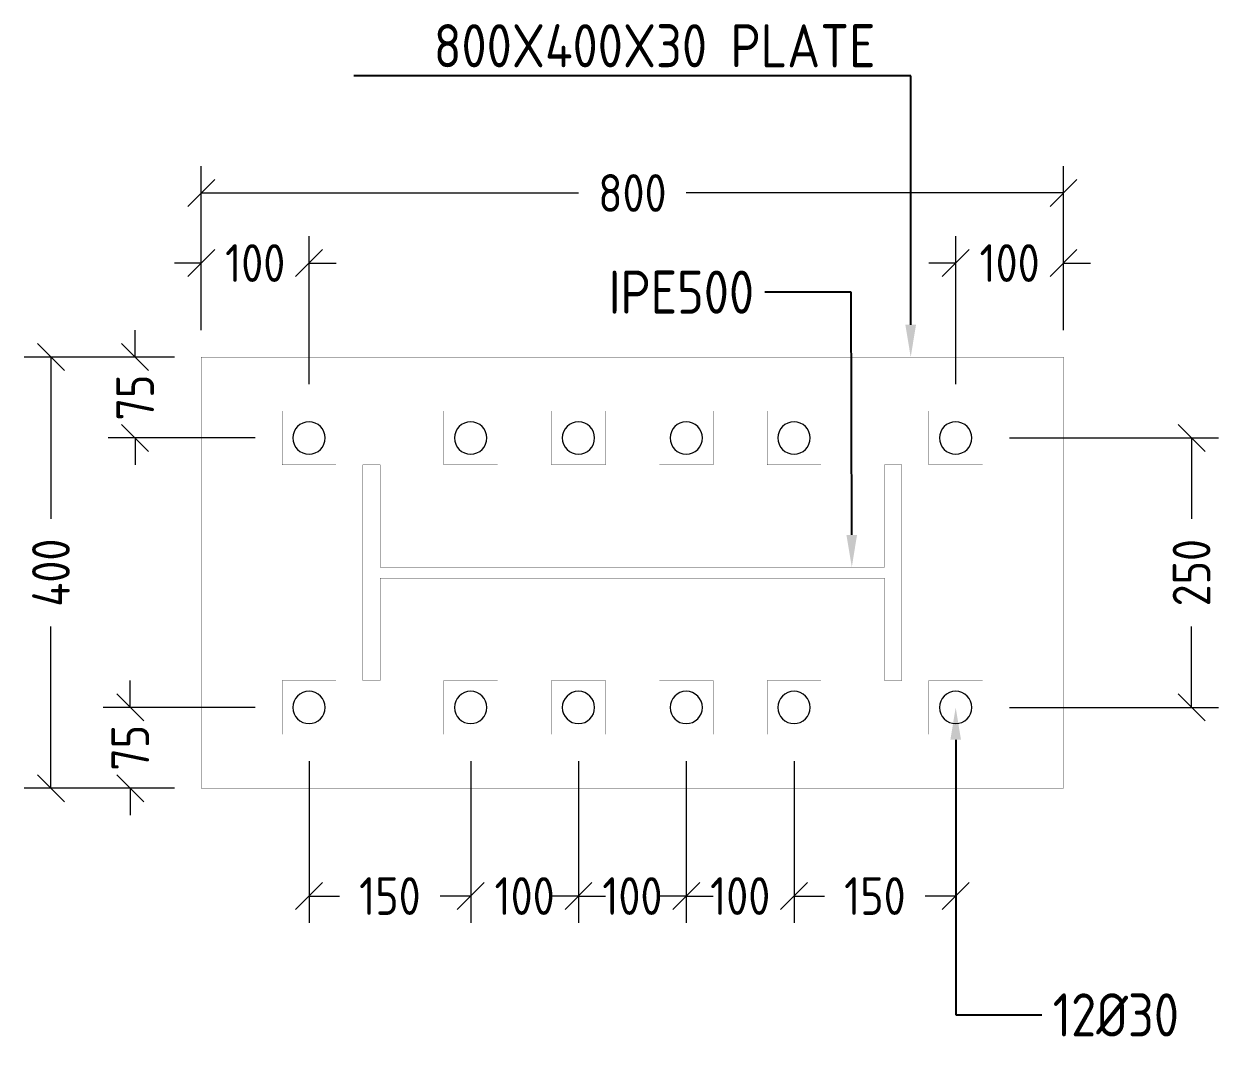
# Model space of a CAD drawing. Header units: millimetres. Extents: x -388065 to 2372687422, y -192755 to 667797.
# Drawn here: x 190266 to 191383, y 564807 to 565759 of the extents above; entities that cross this region are included whole.
import ezdxf
from ezdxf import colors
from ezdxf.entities.mleader import LeaderData, LeaderLine
from ezdxf.math import Vec2, Vec3

# ---------------------------------------------------------------- set-up
doc = ezdxf.new("R2010")
doc.units = ezdxf.units.MM
doc.layers.add('STR-DIM', color=1, linetype='Continuous', lineweight=9)
doc.layers.add('STR-STEEL_IN_SEC', color=6, linetype='Continuous', lineweight=15)
doc.styles.add('MINA_MM_LAYOUT', font='dim.shx', dxfattribs={"height": 250})
doc.styles.add('MINA_MM_STEEL_DETAIL', font='dim.shx', dxfattribs={"height": 35})
doc.dimstyles.new('MINA_MM_STEEL_DET', dxfattribs={"dimtxt": 35, "dimasz": 25, "dimexe": 25, "dimexo": 25, "dimgap": 5, "dimtad": 0, "dimdec": 0, "dimzin": 0, "dimdsep": 46, "dimtxsty": 'MINA_MM_STEEL_DETAIL', "dimblk": 'OBLIQUE', "dimcen": 0.09, "dimclrd": 256, "dimclre": 256, "dimclrt": 7, "dimadec": 0, "dimazin": 0, "dimtfac": 1, "dimtdec": 0, "dimtix": 1, "dimtofl": 0, "dimtmove": 0, "dimatfit": 0, "dimfxl": 1, "dimtolj": 1, "dimtzin": 0, "dimlwd": -1, "dimlwe": -1, "dimarcsym": 0})

# ---------------------------------------------------------------- blocks, each defined once
blk = doc.blocks.new('_OBLIQUE')
at = {"color": 0, "linetype": 'ByBlock'}
blk.add_line((-0.5, -0.5), (0.5, 0.5), dxfattribs=at)
blk = doc.blocks.new('*D1991')
at = {"layer": 'Defpoints', "color": 0, "ltscale": 0.1, "transparency": 16777216}
for p in [(190430.9, 565449.9), (190291.4, 565049.9), (190430.9, 565049.9)]:
    blk.add_point(p, dxfattribs=at)
at = {"layer": 'STR-DIM', "ltscale": 0.1, "transparency": 16777216}
for p, q in [((190405.9, 565449.9), (190266.4, 565449.9)), ((190291.4, 565449.9), (190291.4, 565299.9)), ((190291.4, 565049.9), (190291.4, 565199.9)), ((190405.9, 565049.9), (190266.4, 565049.9))]:
    blk.add_line(p, q, dxfattribs=at)
at = {"layer": 'STR-DIM', "ltscale": 0.1, "transparency": 16777216, "xscale": 25, "yscale": 25, "zscale": 25}
for p, rotation in [((190291.4, 565449.9), 90), ((190291.4, 565049.9), 270)]:
    blk.add_blockref('_OBLIQUE', p, dxfattribs=dict(at, rotation=rotation))
at = {"layer": 'STR-DIM', "color": 7, "ltscale": 0.1, "transparency": 16777216, "insert": (190291.4, 565249.9), "char_height": 35, "attachment_point": 5, "rotation": 90, "style": 'MINA_MM_STEEL_DETAIL'}
blk.add_mtext('\\A1;400', dxfattribs=at)
blk = doc.blocks.new('*D1992')
at = {"layer": 'Defpoints', "color": 0, "ltscale": 0.1, "transparency": 16777216}
for p in [(191230.9, 565602.2), (190430.9, 565449.9), (191230.9, 565449.9)]:
    blk.add_point(p, dxfattribs=at)
at = {"layer": 'STR-DIM', "ltscale": 0.1, "transparency": 16777216}
for p, q in [((190430.9, 565474.9), (190430.9, 565627.2)), ((191230.9, 565474.9), (191230.9, 565627.2)), ((190430.9, 565602.2), (190780.9, 565602.2)), ((191230.9, 565602.2), (190880.9, 565602.2))]:
    blk.add_line(p, q, dxfattribs=at)
at = {"layer": 'STR-DIM', "ltscale": 0.1, "transparency": 16777216, "xscale": 25, "yscale": 25, "zscale": 25, "rotation": 180}
blk.add_blockref('_OBLIQUE', (190430.9, 565602.2), dxfattribs=at)
at = {"layer": 'STR-DIM', "ltscale": 0.1, "transparency": 16777216, "xscale": 25, "yscale": 25, "zscale": 25}
blk.add_blockref('_OBLIQUE', (191230.9, 565602.2), dxfattribs=at)
at = {"layer": 'STR-DIM', "color": 7, "ltscale": 0.1, "transparency": 16777216, "insert": (190830.9, 565602.2), "char_height": 35, "attachment_point": 5, "style": 'MINA_MM_STEEL_DETAIL'}
blk.add_mtext('\\A1;800', dxfattribs=at)
blk = doc.blocks.new('*D1993')
at = {"layer": 'Defpoints', "color": 0, "ltscale": 0.1, "transparency": 16777216}
for p in [(191155.9, 565374.9), (191155.9, 565124.9), (191349.7, 565124.9)]:
    blk.add_point(p, dxfattribs=at)
at = {"layer": 'STR-DIM', "ltscale": 0.1, "transparency": 16777216}
for p, q in [((191180.9, 565374.9), (191374.7, 565374.9)), ((191349.7, 565374.9), (191349.7, 565299.9)), ((191349.7, 565124.9), (191349.7, 565199.9)), ((191180.9, 565124.9), (191374.7, 565124.9))]:
    blk.add_line(p, q, dxfattribs=at)
at = {"layer": 'STR-DIM', "ltscale": 0.1, "transparency": 16777216, "xscale": 25, "yscale": 25, "zscale": 25}
for p, rotation in [((191349.7, 565374.9), 90), ((191349.7, 565124.9), 270)]:
    blk.add_blockref('_OBLIQUE', p, dxfattribs=dict(at, rotation=rotation))
at = {"layer": 'STR-DIM', "color": 7, "ltscale": 0.1, "transparency": 16777216, "insert": (191349.7, 565249.9), "char_height": 35, "attachment_point": 5, "rotation": 90, "style": 'MINA_MM_STEEL_DETAIL'}
blk.add_mtext('\\A1;250', dxfattribs=at)
blk = doc.blocks.new('*D1994')
at = {"layer": 'Defpoints', "color": 0, "ltscale": 0.1, "transparency": 16777216}
for p in [(190980.9, 565099.9), (191130.9, 565099.9), (190980.9, 564949.9)]:
    blk.add_point(p, dxfattribs=at)
at = {"layer": 'STR-DIM', "ltscale": 0.1, "transparency": 16777216}
for p, q in [((190980.9, 565074.9), (190980.9, 564924.9)), ((191130.9, 565074.9), (191130.9, 564924.9)), ((190980.9, 564949.9), (191009.2, 564949.9)), ((191130.9, 564949.9), (191102.5, 564949.9))]:
    blk.add_line(p, q, dxfattribs=at)
at = {"layer": 'STR-DIM', "ltscale": 0.1, "transparency": 16777216, "xscale": 25, "yscale": 25, "zscale": 25, "rotation": 180}
blk.add_blockref('_OBLIQUE', (190980.9, 564949.9), dxfattribs=at)
at = {"layer": 'STR-DIM', "ltscale": 0.1, "transparency": 16777216, "xscale": 25, "yscale": 25, "zscale": 25}
blk.add_blockref('_OBLIQUE', (191130.9, 564949.9), dxfattribs=at)
at = {"layer": 'STR-DIM', "color": 7, "ltscale": 0.1, "transparency": 16777216, "insert": (191055.9, 564949.9), "char_height": 35, "attachment_point": 5, "style": 'MINA_MM_STEEL_DETAIL'}
blk.add_mtext('\\A1;150', dxfattribs=at)
blk = doc.blocks.new('*D1995')
at = {"layer": 'Defpoints', "color": 0, "ltscale": 0.1, "transparency": 16777216}
for p in [(190880.9, 565099.9), (190980.9, 565099.9), (190880.9, 564949.9)]:
    blk.add_point(p, dxfattribs=at)
at = {"layer": 'STR-DIM', "ltscale": 0.1, "transparency": 16777216}
for p, q in [((190880.9, 565074.9), (190880.9, 564924.9)), ((190980.9, 565074.9), (190980.9, 564924.9)), ((190880.9, 564949.9), (190855.9, 564949.9)), ((190980.9, 564949.9), (191005.9, 564949.9))]:
    blk.add_line(p, q, dxfattribs=at)
at = {"layer": 'STR-DIM', "ltscale": 0.1, "transparency": 16777216, "xscale": 25, "yscale": 25, "zscale": 25}
blk.add_blockref('_OBLIQUE', (190880.9, 564949.9), dxfattribs=at)
at = {"layer": 'STR-DIM', "ltscale": 0.1, "transparency": 16777216, "xscale": 25, "yscale": 25, "zscale": 25, "rotation": 180}
blk.add_blockref('_OBLIQUE', (190980.9, 564949.9), dxfattribs=at)
at = {"layer": 'STR-DIM', "color": 7, "ltscale": 0.1, "transparency": 16777216, "insert": (190930.9, 564949.9), "char_height": 35, "attachment_point": 5, "style": 'MINA_MM_STEEL_DETAIL'}
blk.add_mtext('\\A1;100', dxfattribs=at)
blk = doc.blocks.new('*D1996')
at = {"layer": 'Defpoints', "color": 0, "ltscale": 0.1, "transparency": 16777216}
for p in [(190780.9, 565099.9), (190880.9, 565099.9), (190780.9, 564949.9)]:
    blk.add_point(p, dxfattribs=at)
at = {"layer": 'STR-DIM', "ltscale": 0.1, "transparency": 16777216}
for p, q in [((190780.9, 565074.9), (190780.9, 564924.9)), ((190880.9, 565074.9), (190880.9, 564924.9)), ((190780.9, 564949.9), (190755.9, 564949.9)), ((190880.9, 564949.9), (190905.9, 564949.9))]:
    blk.add_line(p, q, dxfattribs=at)
at = {"layer": 'STR-DIM', "ltscale": 0.1, "transparency": 16777216, "xscale": 25, "yscale": 25, "zscale": 25}
blk.add_blockref('_OBLIQUE', (190780.9, 564949.9), dxfattribs=at)
at = {"layer": 'STR-DIM', "ltscale": 0.1, "transparency": 16777216, "xscale": 25, "yscale": 25, "zscale": 25, "rotation": 180}
blk.add_blockref('_OBLIQUE', (190880.9, 564949.9), dxfattribs=at)
at = {"layer": 'STR-DIM', "color": 7, "ltscale": 0.1, "transparency": 16777216, "insert": (190830.9, 564949.9), "char_height": 35, "attachment_point": 5, "style": 'MINA_MM_STEEL_DETAIL'}
blk.add_mtext('\\A1;100', dxfattribs=at)
blk = doc.blocks.new('*D1997')
at = {"layer": 'Defpoints', "color": 0, "ltscale": 0.1, "transparency": 16777216}
for p in [(190680.9, 565099.9), (190780.9, 565099.9), (190680.9, 564949.9)]:
    blk.add_point(p, dxfattribs=at)
at = {"layer": 'STR-DIM', "ltscale": 0.1, "transparency": 16777216}
for p, q in [((190680.9, 565074.9), (190680.9, 564924.9)), ((190780.9, 565074.9), (190780.9, 564924.9)), ((190680.9, 564949.9), (190655.9, 564949.9)), ((190780.9, 564949.9), (190805.9, 564949.9))]:
    blk.add_line(p, q, dxfattribs=at)
at = {"layer": 'STR-DIM', "ltscale": 0.1, "transparency": 16777216, "xscale": 25, "yscale": 25, "zscale": 25}
blk.add_blockref('_OBLIQUE', (190680.9, 564949.9), dxfattribs=at)
at = {"layer": 'STR-DIM', "ltscale": 0.1, "transparency": 16777216, "xscale": 25, "yscale": 25, "zscale": 25, "rotation": 180}
blk.add_blockref('_OBLIQUE', (190780.9, 564949.9), dxfattribs=at)
at = {"layer": 'STR-DIM', "color": 7, "ltscale": 0.1, "transparency": 16777216, "insert": (190730.9, 564949.9), "char_height": 35, "attachment_point": 5, "style": 'MINA_MM_STEEL_DETAIL'}
blk.add_mtext('\\A1;100', dxfattribs=at)
blk = doc.blocks.new('*D1998')
at = {"layer": 'Defpoints', "color": 0, "ltscale": 0.1, "transparency": 16777216}
for p in [(190530.9, 565099.9), (190680.9, 565099.9), (190530.9, 564949.9)]:
    blk.add_point(p, dxfattribs=at)
at = {"layer": 'STR-DIM', "ltscale": 0.1, "transparency": 16777216}
for p, q in [((190530.9, 565074.9), (190530.9, 564924.9)), ((190680.9, 565074.9), (190680.9, 564924.9)), ((190530.9, 564949.9), (190559.2, 564949.9)), ((190680.9, 564949.9), (190652.5, 564949.9))]:
    blk.add_line(p, q, dxfattribs=at)
at = {"layer": 'STR-DIM', "ltscale": 0.1, "transparency": 16777216, "xscale": 25, "yscale": 25, "zscale": 25, "rotation": 180}
blk.add_blockref('_OBLIQUE', (190530.9, 564949.9), dxfattribs=at)
at = {"layer": 'STR-DIM', "ltscale": 0.1, "transparency": 16777216, "xscale": 25, "yscale": 25, "zscale": 25}
blk.add_blockref('_OBLIQUE', (190680.9, 564949.9), dxfattribs=at)
at = {"layer": 'STR-DIM', "color": 7, "ltscale": 0.1, "transparency": 16777216, "insert": (190605.9, 564949.9), "char_height": 35, "attachment_point": 5, "style": 'MINA_MM_STEEL_DETAIL'}
blk.add_mtext('\\A1;150', dxfattribs=at)
blk = doc.blocks.new('*D1999')
at = {"layer": 'Defpoints', "color": 0, "ltscale": 0.1, "transparency": 16777216}
for p in [(190530.9, 565537.2), (190430.9, 565449.9), (190530.9, 565399.9)]:
    blk.add_point(p, dxfattribs=at)
at = {"layer": 'STR-DIM', "ltscale": 0.1, "transparency": 16777216}
for p, q in [((190430.9, 565474.9), (190430.9, 565562.2)), ((190530.9, 565424.9), (190530.9, 565562.2)), ((190430.9, 565537.2), (190405.9, 565537.2)), ((190530.9, 565537.2), (190555.9, 565537.2))]:
    blk.add_line(p, q, dxfattribs=at)
at = {"layer": 'STR-DIM', "ltscale": 0.1, "transparency": 16777216, "xscale": 25, "yscale": 25, "zscale": 25}
blk.add_blockref('_OBLIQUE', (190430.9, 565537.2), dxfattribs=at)
at = {"layer": 'STR-DIM', "ltscale": 0.1, "transparency": 16777216, "xscale": 25, "yscale": 25, "zscale": 25, "rotation": 180}
blk.add_blockref('_OBLIQUE', (190530.9, 565537.2), dxfattribs=at)
at = {"layer": 'STR-DIM', "color": 7, "ltscale": 0.1, "transparency": 16777216, "insert": (190480.9, 565537.2), "char_height": 35, "attachment_point": 5, "style": 'MINA_MM_STEEL_DETAIL'}
blk.add_mtext('\\A1;100', dxfattribs=at)
blk = doc.blocks.new('*D2000')
at = {"layer": 'Defpoints', "color": 0, "ltscale": 0.1, "transparency": 16777216}
for p in [(191130.9, 565537.2), (191230.9, 565449.9), (191130.9, 565399.9)]:
    blk.add_point(p, dxfattribs=at)
at = {"layer": 'STR-DIM', "ltscale": 0.1, "transparency": 16777216}
for p, q in [((191130.9, 565424.9), (191130.9, 565562.2)), ((191230.9, 565474.9), (191230.9, 565562.2)), ((191130.9, 565537.2), (191105.9, 565537.2)), ((191230.9, 565537.2), (191255.9, 565537.2))]:
    blk.add_line(p, q, dxfattribs=at)
at = {"layer": 'STR-DIM', "ltscale": 0.1, "transparency": 16777216, "xscale": 25, "yscale": 25, "zscale": 25}
blk.add_blockref('_OBLIQUE', (191130.9, 565537.2), dxfattribs=at)
at = {"layer": 'STR-DIM', "ltscale": 0.1, "transparency": 16777216, "xscale": 25, "yscale": 25, "zscale": 25, "rotation": 180}
blk.add_blockref('_OBLIQUE', (191230.9, 565537.2), dxfattribs=at)
at = {"layer": 'STR-DIM', "color": 7, "ltscale": 0.1, "transparency": 16777216, "insert": (191180.9, 565537.2), "char_height": 35, "attachment_point": 5, "style": 'MINA_MM_STEEL_DETAIL'}
blk.add_mtext('\\A1;100', dxfattribs=at)
blk = doc.blocks.new('*D2001')
at = {"layer": 'Defpoints', "color": 0, "ltscale": 0.1, "transparency": 16777216}
for p in [(190430.9, 565449.9), (190369.5, 565374.9), (190505.9, 565374.9)]:
    blk.add_point(p, dxfattribs=at)
at = {"layer": 'STR-DIM', "ltscale": 0.1, "transparency": 16777216}
for p, q in [((190369.5, 565449.9), (190369.5, 565474.9)), ((190405.9, 565449.9), (190344.5, 565449.9)), ((190480.9, 565374.9), (190344.5, 565374.9)), ((190369.5, 565374.9), (190369.5, 565349.9))]:
    blk.add_line(p, q, dxfattribs=at)
at = {"layer": 'STR-DIM', "ltscale": 0.1, "transparency": 16777216, "xscale": 25, "yscale": 25, "zscale": 25}
for p, rotation in [((190369.5, 565449.9), 270), ((190369.5, 565374.9), 90)]:
    blk.add_blockref('_OBLIQUE', p, dxfattribs=dict(at, rotation=rotation))
at = {"layer": 'STR-DIM', "color": 7, "ltscale": 0.1, "transparency": 16777216, "insert": (190369.5, 565412.4), "char_height": 35, "attachment_point": 5, "rotation": 90, "style": 'MINA_MM_STEEL_DETAIL'}
blk.add_mtext('\\A1;75', dxfattribs=at)
blk = doc.blocks.new('*D2002')
at = {"layer": 'Defpoints', "color": 0, "ltscale": 0.1, "transparency": 16777216}
for p in [(190365, 565124.9), (190505.9, 565124.9), (190430.9, 565049.9)]:
    blk.add_point(p, dxfattribs=at)
at = {"layer": 'STR-DIM', "ltscale": 0.1, "transparency": 16777216}
for p, q in [((190365, 565124.9), (190365, 565149.9)), ((190480.9, 565124.9), (190340, 565124.9)), ((190405.9, 565049.9), (190340, 565049.9)), ((190365, 565049.9), (190365, 565024.9))]:
    blk.add_line(p, q, dxfattribs=at)
at = {"layer": 'STR-DIM', "ltscale": 0.1, "transparency": 16777216, "xscale": 25, "yscale": 25, "zscale": 25}
for p, rotation in [((190365, 565124.9), 270), ((190365, 565049.9), 90)]:
    blk.add_blockref('_OBLIQUE', p, dxfattribs=dict(at, rotation=rotation))
at = {"layer": 'STR-DIM', "color": 7, "ltscale": 0.1, "transparency": 16777216, "insert": (190365, 565087.4), "char_height": 35, "attachment_point": 5, "rotation": 90, "style": 'MINA_MM_STEEL_DETAIL'}
blk.add_mtext('\\A1;75', dxfattribs=at)

msp = doc.modelspace()

# ---------------------------------------------------------------- linework, layer by layer
at = {"layer": 'STR-STEEL_IN_SEC', "const_width": 0.2}
for points in [[(190430.8656, 565049.8818), (190430.8656, 565449.8818)], [(190430.8656, 565049.8818), (190430.8656, 565449.8818)], [(191230.8656, 565449.8818), (191230.8656, 565049.8818)], [(191230.8656, 565449.8818), (191230.8656, 565049.8818)], [(190430.8656, 565049.8818), (190430.8656, 565049.8818)], [(190430.8656, 565049.8818), (190430.8656, 565049.8818)], [(191230.8656, 565049.8818), (191230.8656, 565049.8818)], [(191230.8656, 565049.8818), (191230.8656, 565049.8818)]]:
    msp.add_lwpolyline(points, dxfattribs=at)
at = {"layer": 'STR-STEEL_IN_SEC'}
for points, format in [([(190430.8656, 565449.8818, 0.2, 0.2, 0), (190430.8656, 565449.8818, 0.2, 0.2, 0)], "xyseb"), ([(191230.8656, 565049.8818, 0.2, 0.2, 0), (191230.8656, 565449.8818, 0.2, 0.2, 0), (191230.8656, 565449.8818, 0.2, 0.2, 0), (191230.8656, 565449.8818, 0.2, 0.2, 0), (190430.8656, 565449.8818, 0.2, 0.2, 0), (191230.8656, 565449.8818, 0.2, 0.2, 0), (190430.8656, 565449.8818, 0.2, 0.2, 0), (191230.8656, 565449.8818, 0.2, 0.2, 0), (191230.8656, 565049.8818, 0.2, 0.2, 0), (190430.8656, 565049.8818, 0.2, 0.2, 0), (190430.8656, 565449.8818, 0.2, 0.2, 0), (190430.8656, 565049.8818, 0.2, 0.2, 0), (191230.8656, 565049.8818, 0.2, 0.2, 0), (190430.8656, 565049.8818, 0.2, 0.2, 0)], "xyseb"), ([(190555.8656, 565349.8818, 0.2, 0.2, 0), (190505.8656, 565349.8818, 0.2, 0.2, 0), (190505.8656, 565399.8818, 0.2, 0.2, 0), (190555.8656, 565399.8818, 0.2, 0.2, 0)], "xyseb"), ([(190705.8656, 565349.8818, 0.2, 0.2, 0), (190655.8656, 565349.8818, 0.2, 0.2, 0), (190655.8656, 565399.8818, 0.2, 0.2, 0), (190705.8656, 565399.8818, 0.2, 0.2, 0)], "xyseb"), ([(190805.8656, 565349.8818, 0.2, 0.2, 0), (190755.8656, 565349.8818, 0.2, 0.2, 0), (190755.8656, 565399.8818, 0.2, 0.2, 0), (190805.8656, 565399.8818, 0.2, 0.2, 0)], "xyseb"), ([(190905.8656, 565349.8818, 0.2, 0.2, 0), (190855.8656, 565349.8818, 0.2, 0.2, 0), (190855.8656, 565399.8818, 0.2, 0.2, 0), (190905.8656, 565399.8818, 0.2, 0.2, 0)], "xyseb"), ([(191005.8656, 565349.8818, 0.2, 0.2, 0), (190955.8656, 565349.8818, 0.2, 0.2, 0), (190955.8656, 565399.8818, 0.2, 0.2, 0), (191005.8656, 565399.8818, 0.2, 0.2, 0)], "xyseb"), ([(191155.8656, 565349.8818, 0.2, 0.2, 0), (191105.8656, 565349.8818, 0.2, 0.2, 0), (191105.8656, 565399.8818, 0.2, 0.2, 0), (191155.8656, 565399.8818, 0.2, 0.2, 0)], "xyseb"), ([(190545.8656, 565374.8818, 1), (190515.8656, 565374.8818, 1)], "xyb"), ([(190695.8656, 565374.8818, 1), (190665.8656, 565374.8818, 1)], "xyb"), ([(190795.8656, 565374.8818, 1), (190765.8656, 565374.8818, 1)], "xyb"), ([(190895.8656, 565374.8818, 1), (190865.8656, 565374.8818, 1)], "xyb"), ([(190995.8656, 565374.8818, 1), (190965.8656, 565374.8818, 1)], "xyb"), ([(191145.8656, 565374.8818, 1), (191115.8656, 565374.8818, 1)], "xyb"), ([(190596.8656, 565349.8818, 0.2, 0.2, 0), (190596.8656, 565349.8818, 0.2, 0.2, 0), (190596.8656, 565254.9818, 0.2, 0.2, 0), (190596.8656, 565254.9818, 0.2, 0.2, 0), (191064.8656, 565254.9818, 0.2, 0.2, 0), (191064.8656, 565254.9818, 0.2, 0.2, 0), (191064.8656, 565349.8818, 0.2, 0.2, 0), (191064.8656, 565349.8818, 0.2, 0.2, 0), (191080.8656, 565349.8818, 0.2, 0.2, 0), (191080.8656, 565149.8818, 0.2, 0.2, 0), (191064.8656, 565149.8818, 0.2, 0.2, 0), (191064.8656, 565149.8818, 0.2, 0.2, 0), (191064.8656, 565244.7818, 0.2, 0.2, 0), (191064.8656, 565244.7818, 0.2, 0.2, 0), (190596.8656, 565244.7818, 0.2, 0.2, 0), (190596.8656, 565244.7818, 0.2, 0.2, 0), (190596.8656, 565149.8818, 0.2, 0.2, 0), (190596.8656, 565149.8818, 0.2, 0.2, 0), (190580.8656, 565149.8818, 0.2, 0.2, 0), (190580.8656, 565349.8818, 0.2, 0.2, 0), (190580.8656, 565349.8818, 0.2, 0.2, 0)], "xyseb"), ([(190555.8656, 565099.8818, 0.2, 0.2, 0), (190505.8656, 565099.8818, 0.2, 0.2, 0), (190505.8656, 565149.8818, 0.2, 0.2, 0), (190555.8656, 565149.8818, 0.2, 0.2, 0)], "xyseb"), ([(190705.8656, 565099.8818, 0.2, 0.2, 0), (190655.8656, 565099.8818, 0.2, 0.2, 0), (190655.8656, 565149.8818, 0.2, 0.2, 0), (190705.8656, 565149.8818, 0.2, 0.2, 0)], "xyseb"), ([(190805.8656, 565099.8818, 0.2, 0.2, 0), (190755.8656, 565099.8818, 0.2, 0.2, 0), (190755.8656, 565149.8818, 0.2, 0.2, 0), (190805.8656, 565149.8818, 0.2, 0.2, 0)], "xyseb"), ([(190905.8656, 565099.8818, 0.2, 0.2, 0), (190855.8656, 565099.8818, 0.2, 0.2, 0), (190855.8656, 565149.8818, 0.2, 0.2, 0), (190905.8656, 565149.8818, 0.2, 0.2, 0)], "xyseb"), ([(191005.8656, 565099.8818, 0.2, 0.2, 0), (190955.8656, 565099.8818, 0.2, 0.2, 0), (190955.8656, 565149.8818, 0.2, 0.2, 0), (191005.8656, 565149.8818, 0.2, 0.2, 0)], "xyseb"), ([(191155.8656, 565099.8818, 0.2, 0.2, 0), (191105.8656, 565099.8818, 0.2, 0.2, 0), (191105.8656, 565149.8818, 0.2, 0.2, 0), (191155.8656, 565149.8818, 0.2, 0.2, 0)], "xyseb"), ([(190545.8656, 565124.8818, 1), (190515.8656, 565124.8818, 1)], "xyb"), ([(190695.8656, 565124.8818, 1), (190665.8656, 565124.8818, 1)], "xyb"), ([(190795.8656, 565124.8818, 1), (190765.8656, 565124.8818, 1)], "xyb"), ([(190895.8656, 565124.8818, 1), (190865.8656, 565124.8818, 1)], "xyb"), ([(190995.8656, 565124.8818, 1), (190965.8656, 565124.8818, 1)], "xyb"), ([(191145.8656, 565124.8818, 1), (191115.8656, 565124.8818, 1)], "xyb")]:
    msp.add_lwpolyline(points, format=format, close=True, dxfattribs=at)

# ---------------------------------------------------------------- dimensions: what is measured, and where the dimension line sits
at = {"layer": 'STR-DIM', "ltscale": 0.1}
for base, p1, p2, picture, middle in [((191230.8656, 565602.1783), (190430.8656, 565449.8818), (191230.8656, 565449.8818), '*D1992', (190830.8656, 565602.1783)), ((190530.8656, 565537.1542), (190430.8656, 565449.8818), (190530.8656, 565399.8818), '*D1999', (190480.8656, 565537.1542)), ((190530.8656, 564949.9313), (190680.8656, 565099.8818), (190530.8656, 565099.8818), '*D1998', (190605.8656, 564949.9313)), ((190680.8656, 564949.9313), (190780.8656, 565099.8818), (190680.8656, 565099.8818), '*D1997', (190730.8656, 564949.9313)), ((190780.8656, 564949.9313), (190880.8656, 565099.8818), (190780.8656, 565099.8818), '*D1996', (190830.8656, 564949.9313)), ((190880.8656, 564949.9313), (190980.8656, 565099.8818), (190880.8656, 565099.8818), '*D1995', (190930.8656, 564949.9313)), ((190980.8656, 564949.9313), (191130.8656, 565099.8818), (190980.8656, 565099.8818), '*D1994', (191055.8656, 564949.9313))]:
    dim = msp.add_linear_dim(base=base, p1=p1, p2=p2, dimstyle='MINA_MM_STEEL_DET', dxfattribs=at)
    dim.commit()
    dim.dimension.update_dxf_attribs({"geometry": picture, "text_midpoint": middle})
for base, p1, p2, angle, picture, middle in [((191130.8656, 565537.1542), (191230.8656, 565449.8818), (191130.8656, 565399.8818), 180, '*D2000', (191180.8656, 565537.1542)), ((190369.4723, 565374.8818), (190430.8656, 565449.8818), (190505.8656, 565374.8818), 90, '*D2001', (190369.4723, 565412.3818)), ((190291.4468, 565049.8818), (190430.8656, 565449.8818), (190430.8656, 565049.8818), 90, '*D1991', (190291.4468, 565249.8818)), ((191349.6625, 565124.8818), (191155.8656, 565374.8818), (191155.8656, 565124.8818), 90, '*D1993', (191349.6625, 565249.8818)), ((190365.0433, 565124.8818), (190430.8656, 565049.8818), (190505.8656, 565124.8818), 90, '*D2002', (190365.0433, 565087.3818))]:
    dim = msp.add_linear_dim(base=base, p1=p1, p2=p2, angle=angle, dimstyle='MINA_MM_STEEL_DET', dxfattribs=at)
    dim.commit()
    dim.dimension.update_dxf_attribs({"geometry": picture, "text_midpoint": middle})

# ---------------------------------------------------------------- leaders
ml = msp.add_multileader_mtext('Standard', dxfattribs=at)
ml.set_content('800X400X30 PLATE', color=7, style='MINA_MM_LAYOUT')
ml.set_leader_properties(linetype='ByLayer')
ml.build(insert=Vec2(0, 0))
ml.multileader.update_dxf_attribs({"text_right_attachment_type": 6, "dogleg_length": 0.36, "arrow_head_size": 30})
ctx = ml.context
ctx.base_point, ctx.char_height, ctx.arrow_head_size, ctx.landing_gap_size, ctx.plane_origin = Vec3(190455.9434, 565738.8057), 40, 30, 10, Vec3(191089.1154, 565449.8818)
ctx.right_attachment, ctx.text_align_type = 6, 2
notes = []
notes.append((ctx, [(1, (1, 1, 0), (191089.1154, 565710.8057), (-1, 0), 22.6958, [(0, [(191089.1154, 565449.8818)], 0, [])])]))
ctx.mtext.insert, ctx.mtext.width, ctx.mtext.alignment, ctx.mtext.flow_direction = Vec3(191056.4196, 565758.8057), 602.079207, 3, 5
ml = msp.add_multileader_mtext('Standard', dxfattribs=at)
ml.set_content('IPE500', color=7, style='MINA_MM_LAYOUT')
ml.set_leader_properties(linetype='ByLayer')
ml.build(insert=Vec2(0, 0))
ml.multileader.update_dxf_attribs({"text_right_attachment_type": 2, "dogleg_length": 0.36, "arrow_head_size": 30})
ctx = ml.context
ctx.base_point, ctx.char_height, ctx.arrow_head_size, ctx.landing_gap_size, ctx.plane_origin = Vec3(190739.5516, 565510.2023), 40, 30, 10, Vec3(191083.4915, 565244.7818)
ctx.right_attachment, ctx.text_align_type = 2, 2
notes.append((ctx, [(1, (1, 1, 0), (191033.8747, 565510.2023), (-1, 0), 80.0374, [(0, [(191034.4725, 565254.9818)], 0, [])])]))
ctx.mtext.insert, ctx.mtext.alignment, ctx.mtext.flow_direction = Vec3(190943.8373, 565530.2023), 3, 5
ml = msp.add_multileader_mtext('Standard', dxfattribs=at)
ml.set_content('12{\\A1;%%C}30', color=7, style='MINA_MM_LAYOUT')
ml.set_leader_properties(linetype='ByLayer')
ml.build(insert=Vec2(0, 0))
ml.multileader.update_dxf_attribs({"text_right_attachment_type": 6, "dogleg_length": 0.36, "arrow_head_size": 30})
ctx = ml.context
ctx.base_point, ctx.char_height, ctx.arrow_head_size, ctx.landing_gap_size, ctx.plane_origin = Vec3(191210.903, 564839.5955), 40, 30, 10, Vec3(191130.8652, 565124.8807)
ctx.right_attachment = 6
notes.append((ctx, [(0, (1, 1, 0), (191130.8656, 564839.5955), (1, 0), 80.0374, [(0, [(191130.8652, 565124.8807)], 0, [])])]))
ctx.mtext.insert, ctx.mtext.flow_direction = Vec3(191220.903, 564859.5955), 5
for ctx, leaders in notes:
    for number, flags, end, landing, length, lines in leaders:
        leader = LeaderData()
        leader.index, (leader.has_last_leader_line, leader.has_dogleg_vector, leader.attachment_direction) = number, flags
        leader.last_leader_point, leader.dogleg_vector, leader.dogleg_length = Vec3(end), Vec3(landing), length
        for number, points, colour, breaks in lines:
            line = LeaderLine()
            line.index, line.vertices, line.color, line.breaks = number, Vec3.list(points), colors.encode_raw_color(colour), breaks
            leader.lines.append(line)
        ctx.leaders.append(leader)

doc.saveas('drawing.dxf')
